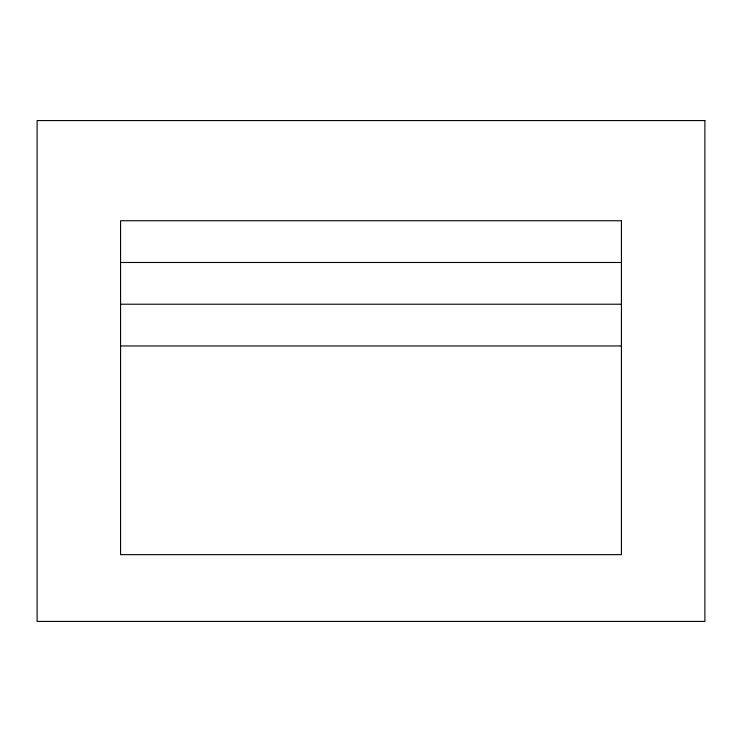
<?xml version="1.0" encoding="UTF-8"?>
<svg xmlns="http://www.w3.org/2000/svg" width="742" height="742" viewBox="0 0 742 742"><rect width="100%" height="100%" fill="white"/><g stroke="black" fill="none" stroke-linecap="round" stroke-linejoin="round"><path stroke-width="1.11" d="M120.575 262.483L621.425 262.483M120.575 304.22L621.425 304.22M120.575 345.957L621.425 345.957M704.9 120.575L37.1 120.575L37.1 621.425L704.9 621.425L704.9 120.575M621.425 220.745L120.575 220.745L120.575 554.645L621.425 554.645L621.425 220.745"/></g></svg>
